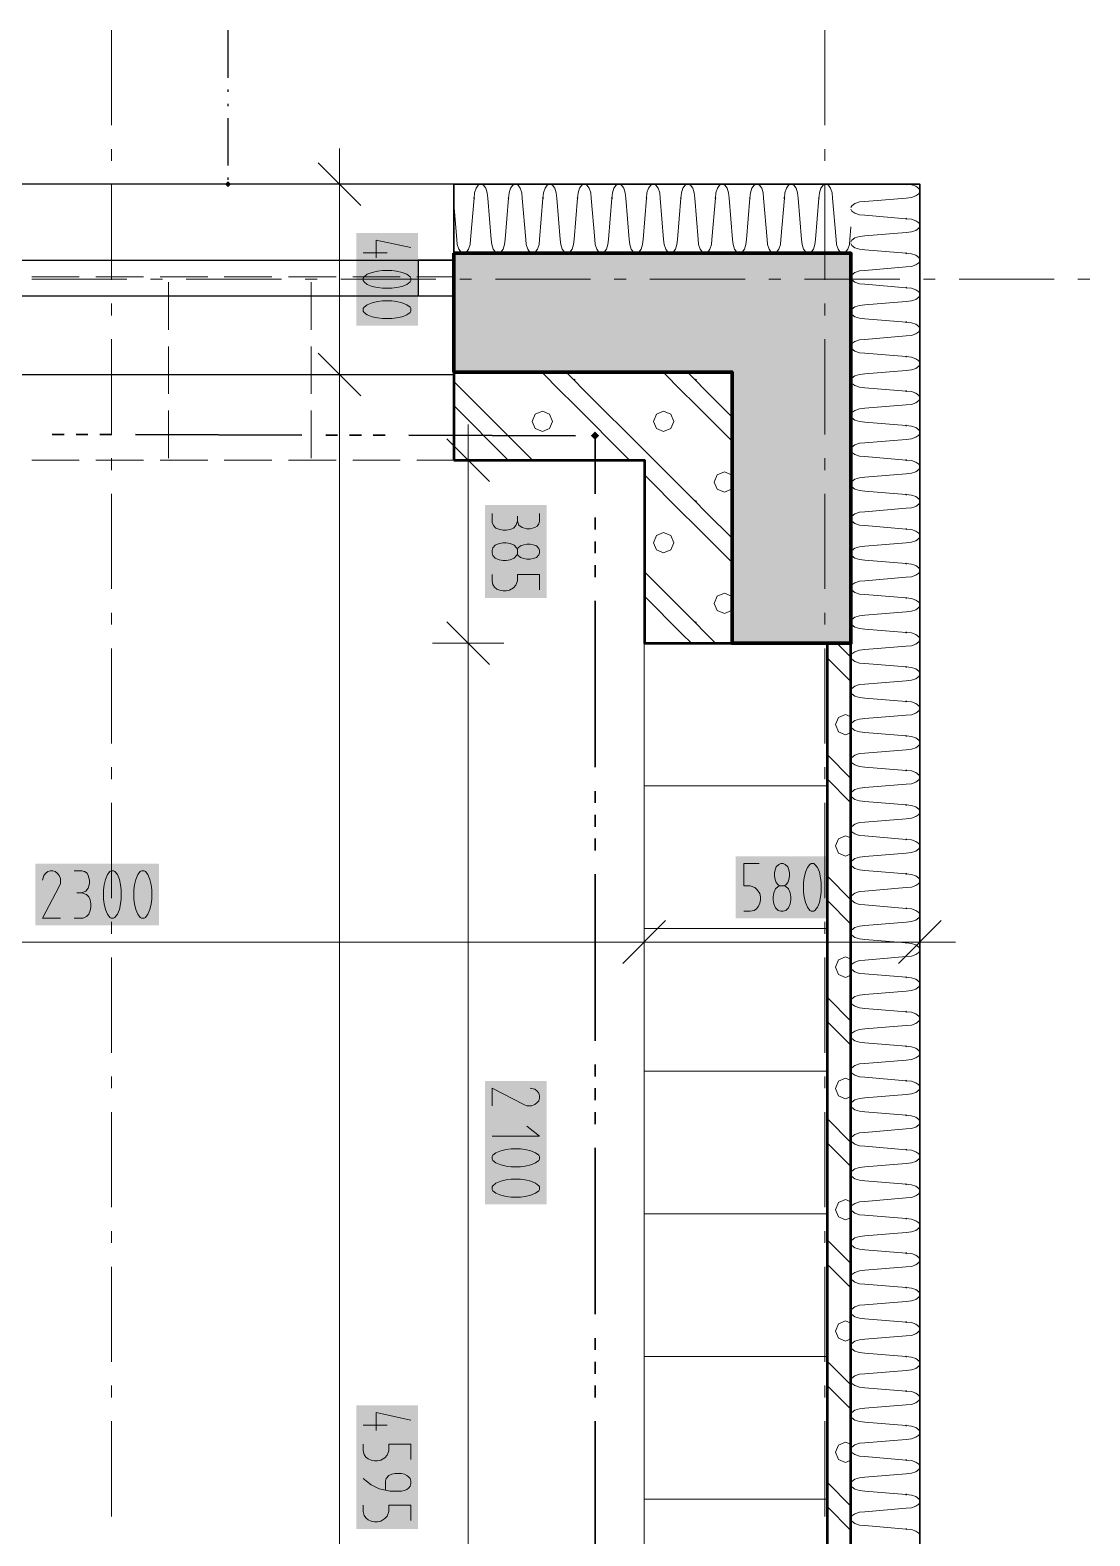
# Model space of a CAD drawing. Header units: millimetres. Extents: x 0 to 594, y 0 to 420.
# Drawn here: x 443.93 to 462.04, y 278.16 to 303.88 of the extents above; entities that cross this region are included whole.
import ezdxf

# ---------------------------------------------------------------- set-up
doc = ezdxf.new("R2010")
doc.units = ezdxf.units.MM
doc.header["$LTSCALE"] = 8
for name, color, linetype in [('PDF_Dokresleni nad rovinou rezu', 7, 'Continuous'), ('PDF_Instalacni prizdivky', 7, 'Continuous'), ('PDF_Koty delkove', 7, 'Continuous'), ('PDF_Obecne 0.25', 7, 'Continuous'), ('PDF_Okna', 7, 'Continuous'), ('PDF_Osy hlavni', 7, 'Continuous'), ('PDF_Pozarni useky', 3, 'Continuous'), ('PDF_Steny obvodove nosne', 7, 'Continuous'), ('PDF_Vestaveny nabytek', 7, 'Continuous'), ('PDF_Zatepleni', 7, 'Continuous')]:
    doc.layers.add(name, color=color, linetype=linetype)

msp = doc.modelspace()

# ---------------------------------------------------------------- linework, layer by layer
at = {"layer": 'PDF_Dokresleni nad rovinou rezu', "lineweight": 25}
for points in [[(447.313, 303.884), (447.313, 303.071)], [(447.313, 302.868), (447.313, 302.827)], [(447.313, 302.624), (447.313, 302.584)], [(447.313, 302.381), (447.313, 301.568)], [(447.313, 301.365), (447.313, 301.324)]]:
    msp.add_lwpolyline(points, dxfattribs=at)
at = {"layer": 'PDF_Dokresleni nad rovinou rezu', "lineweight": 25, "transparency": 33554559}
msp.add_solid([(447.313, 301.302), (447.363, 301.251), (447.262, 301.251), (447.313, 301.2)], dxfattribs=at)
at = {"layer": 'PDF_Instalacni prizdivky', "lineweight": 50}
for points in [[(451.173, 296.537), (454.428, 296.537), (454.428, 293.409), (455.927, 293.409), (455.927, 298.037), (455.886, 298.037), (454.428, 298.037), (451.173, 298.037), (451.173, 298)], [(457.958, 276.343), (457.958, 293.409), (457.552, 293.409), (457.552, 276.343)]]:
    msp.add_lwpolyline(points, close=True, dxfattribs=at)
at = {"layer": 'PDF_Instalacni prizdivky', "lineweight": 9}
for points in [[(452.676, 298.037), (452.997, 297.716), (453.204, 297.509), (454.175, 296.537)], [(453.09, 298.037), (453.204, 297.923)], [(454.748, 298.037), (455.069, 297.716), (455.277, 297.509), (455.927, 296.858)], [(455.163, 298.037), (455.277, 297.923)], [(451.173, 297.882), (451.339, 297.716)], [(451.339, 297.716), (452.518, 296.537)], [(453.204, 297.923), (453.412, 297.716)], [(453.412, 297.716), (454.428, 296.7)], [(455.277, 297.923), (455.484, 297.716)], [(455.484, 297.716), (455.927, 297.273)], [(451.173, 297.468), (452.103, 296.537)], [(454.428, 296.7), (455.277, 295.851)], [(454.428, 296.285), (455.069, 295.644), (455.277, 295.436), (455.927, 294.786)], [(455.927, 296.263), (455.918, 296.285), (455.795, 296.336), (455.671, 296.285), (455.621, 296.162), (455.671, 296.039), (455.795, 295.988), (455.918, 296.039), (455.927, 296.06)], [(455.277, 295.851), (455.484, 295.644)], [(455.484, 295.644), (455.927, 295.201)], [(454.428, 294.627), (455.277, 293.779)], [(454.428, 294.213), (455.069, 293.571), (455.232, 293.409)], [(455.927, 294.191), (455.918, 294.213), (455.795, 294.263), (455.671, 294.213), (455.621, 294.089), (455.671, 293.966), (455.795, 293.915), (455.918, 293.966), (455.927, 293.988)], [(455.277, 293.779), (455.484, 293.571)], [(455.484, 293.571), (455.646, 293.409)], [(457.718, 293.409), (457.958, 293.169)], [(457.552, 293.161), (457.958, 292.755)], [(457.958, 292.153), (457.867, 292.191), (457.744, 292.14), (457.693, 292.017), (457.744, 291.894), (457.867, 291.843), (457.958, 291.881)], [(457.552, 291.503), (457.556, 291.499), (457.958, 291.097)], [(457.552, 291.089), (457.958, 290.682)], [(457.958, 290.081), (457.867, 290.119), (457.744, 290.068), (457.693, 289.945), (457.744, 289.822), (457.867, 289.771), (457.958, 289.809)], [(457.552, 289.431), (457.556, 289.427), (457.958, 289.025)], [(457.552, 289.017), (457.958, 288.61)], [(457.958, 288.009), (457.867, 288.047), (457.744, 287.996), (457.693, 287.873), (457.744, 287.75), (457.867, 287.699), (457.958, 287.737)], [(457.552, 287.359), (457.556, 287.355), (457.958, 286.952)], [(457.552, 286.944), (457.958, 286.538)], [(457.958, 285.937), (457.867, 285.975), (457.744, 285.924), (457.693, 285.801), (457.744, 285.677), (457.867, 285.626), (457.958, 285.664)], [(457.552, 285.287), (457.556, 285.282), (457.958, 284.88)], [(457.552, 284.872), (457.958, 284.466)], [(457.958, 283.864), (457.867, 283.902), (457.744, 283.851), (457.693, 283.728), (457.744, 283.605), (457.867, 283.554), (457.958, 283.592)], [(457.552, 283.214), (457.556, 283.21), (457.958, 282.808)], [(457.552, 282.8), (457.958, 282.394)], [(457.958, 281.792), (457.867, 281.83), (457.744, 281.779), (457.693, 281.656), (457.744, 281.533), (457.867, 281.482), (457.958, 281.52)], [(457.552, 281.142), (457.556, 281.138), (457.958, 280.736)], [(457.552, 280.728), (457.958, 280.321)], [(457.958, 279.72), (457.867, 279.758), (457.744, 279.707), (457.693, 279.584), (457.744, 279.461), (457.867, 279.41), (457.958, 279.448)], [(457.552, 279.07), (457.556, 279.066), (457.958, 278.664)], [(457.552, 278.655), (457.958, 278.249)]]:
    msp.add_lwpolyline(points, dxfattribs=at)
for points in [[(452.686, 297.024), (452.809, 297.075), (452.86, 297.198), (452.809, 297.321), (452.686, 297.372), (452.563, 297.321), (452.512, 297.198), (452.563, 297.075)], [(454.758, 297.024), (454.882, 297.075), (454.933, 297.198), (454.882, 297.321), (454.758, 297.372), (454.635, 297.321), (454.584, 297.198), (454.635, 297.075)], [(454.758, 294.951), (454.882, 295.002), (454.933, 295.126), (454.882, 295.249), (454.758, 295.3), (454.635, 295.249), (454.584, 295.126), (454.635, 295.002)]]:
    msp.add_lwpolyline(points, close=True, dxfattribs=at)
at = {"layer": 'PDF_Instalacni prizdivky', "lineweight": 9, "transparency": 33554559}
for points in [[(451.173, 297.917), (451.181, 297.909), (451.173, 297.9)], [(453.235, 297.927), (453.254, 297.909), (453.217, 297.909), (453.235, 297.89)], [(455.308, 297.927), (455.326, 297.909), (455.289, 297.909), (455.308, 297.89)], [(455.308, 295.855), (455.326, 295.836), (455.289, 295.836), (455.308, 295.818)], [(455.308, 293.782), (455.326, 293.764), (455.289, 293.764), (455.308, 293.746)]]:
    msp.add_solid(points, dxfattribs=at)
at = {"layer": 'PDF_Koty delkove', "lineweight": 18}
for points in [[(449.22, 301.251), (449.22, 301.86)], [(448.854, 301.616), (449.585, 300.885)], [(448.61, 301.251), (449.22, 301.251), (449.829, 301.251)], [(449.22, 301.251), (449.22, 300.784), (449.22, 298), (449.22, 260.66), (449.22, 260.009), (449.22, 199.224), (449.22, 198.208), (449.22, 196.177), (449.22, 181.752), (449.22, 180.94), (449.22, 149.166), (449.22, 145.956), (449.22, 144.087)], [(449.843, 299.994), (449.843, 300.297), (450.439, 300.167)], [(449.626, 300.08), (450.032, 300.08)], [(450.29, 299.744), (450.195, 299.766), (450.114, 299.777), (449.952, 299.777), (449.871, 299.766), (449.775, 299.744), (449.694, 299.712), (449.64, 299.669), (449.626, 299.647), (449.626, 299.604), (449.64, 299.582), (449.694, 299.539), (449.775, 299.506), (449.871, 299.485), (449.952, 299.474)], [(449.952, 299.474), (450.114, 299.474), (450.195, 299.485), (450.29, 299.506), (450.371, 299.539), (450.426, 299.582), (450.439, 299.604), (450.439, 299.647), (450.426, 299.669), (450.371, 299.712), (450.29, 299.744)], [(448.854, 298.366), (449.585, 297.635)], [(448.61, 298), (449.22, 298), (449.829, 298)], [(451.418, 296.537), (451.418, 297.147)], [(451.053, 296.903), (451.784, 296.172)], [(450.809, 296.537), (451.418, 296.537), (452.028, 296.537)], [(451.418, 296.537), (451.418, 296.135), (451.418, 293.409), (451.418, 276.343), (451.418, 273.215), (451.418, 260.66)], [(451.825, 295.623), (451.825, 295.471), (451.852, 295.417), (451.893, 295.374), (451.96, 295.352), (452.015, 295.341), (452.069, 295.341), (452.137, 295.352), (452.19, 295.374), (452.231, 295.417), (452.259, 295.493)], [(452.637, 295.623), (452.637, 295.493), (452.624, 295.449), (452.597, 295.406), (452.556, 295.384), (452.476, 295.363), (452.421, 295.363), (452.34, 295.384), (452.285, 295.428), (452.259, 295.493), (452.259, 295.579)], [(452.015, 294.821), (452.069, 294.821), (452.137, 294.832), (452.204, 294.864), (452.245, 294.908), (452.259, 294.929), (452.259, 295.016), (452.245, 295.038), (452.204, 295.081), (452.137, 295.114), (452.069, 295.125), (452.015, 295.125), (451.947, 295.114), (451.879, 295.081), (451.838, 295.038)], [(451.838, 295.038), (451.825, 294.994), (451.825, 294.951), (451.838, 294.908), (451.879, 294.864), (451.947, 294.832), (452.015, 294.821)], [(452.259, 295.016), (452.272, 295.038), (452.313, 295.07), (452.367, 295.092), (452.421, 295.103), (452.476, 295.103), (452.529, 295.092), (452.584, 295.07), (452.624, 295.027), (452.637, 294.994), (452.637, 294.951), (452.624, 294.919), (452.584, 294.875), (452.529, 294.854), (452.476, 294.843), (452.421, 294.843), (452.367, 294.854), (452.313, 294.875), (452.272, 294.908), (452.259, 294.929)], [(452.637, 294.323), (452.637, 294.583), (452.259, 294.583), (452.259, 294.474), (452.231, 294.399), (452.19, 294.355), (452.123, 294.312), (452.069, 294.301), (452.015, 294.301), (451.96, 294.312), (451.907, 294.334), (451.866, 294.366), (451.838, 294.409), (451.825, 294.474), (451.825, 294.583)], [(451.053, 293.775), (451.784, 293.043)], [(450.809, 293.409), (451.418, 293.409), (452.028, 293.409)], [(444.45, 288.709), (444.146, 288.709), (444.428, 289.251), (444.45, 289.305), (444.45, 289.386), (444.428, 289.44), (444.396, 289.481), (444.363, 289.508), (444.32, 289.521), (444.277, 289.521), (444.233, 289.508), (444.201, 289.481), (444.168, 289.44), (444.146, 289.36)], [(444.688, 289.521), (444.818, 289.521), (444.862, 289.508), (444.905, 289.481), (444.927, 289.44), (444.948, 289.36), (444.948, 289.305), (444.927, 289.224), (444.883, 289.169), (444.818, 289.143), (444.732, 289.143)], [(445.49, 289.035), (445.49, 289.197), (445.479, 289.278), (445.457, 289.373), (445.425, 289.454), (445.382, 289.508), (445.36, 289.521), (445.317, 289.521), (445.295, 289.508), (445.252, 289.454), (445.219, 289.373), (445.197, 289.278), (445.186, 289.197), (445.186, 289.035), (445.197, 288.953), (445.219, 288.858), (445.252, 288.777), (445.295, 288.723)], [(456.39, 289.643), (456.13, 289.643), (456.13, 289.265), (456.239, 289.265), (456.314, 289.237), (456.358, 289.196), (456.401, 289.129), (456.412, 289.075), (456.412, 289.021), (456.401, 288.966), (456.379, 288.913), (456.347, 288.872), (456.304, 288.844), (456.239, 288.831), (456.13, 288.831)], [(456.737, 289.265), (456.715, 289.278), (456.683, 289.319), (456.661, 289.373), (456.65, 289.427), (456.65, 289.482), (456.661, 289.535), (456.683, 289.59), (456.726, 289.63), (456.759, 289.643), (456.802, 289.643), (456.834, 289.63), (456.878, 289.59), (456.899, 289.535), (456.91, 289.482), (456.91, 289.427), (456.899, 289.373), (456.878, 289.319), (456.845, 289.278), (456.824, 289.265), (456.737, 289.265), (456.715, 289.251), (456.672, 289.21), (456.639, 289.143), (456.628, 289.075), (456.628, 289.021), (456.639, 288.953), (456.672, 288.885), (456.715, 288.844), (456.759, 288.831), (456.802, 288.831), (456.845, 288.844), (456.889, 288.885), (456.921, 288.953), (456.932, 289.021)], [(457.452, 289.156), (457.452, 289.319), (457.441, 289.399), (457.419, 289.495), (457.387, 289.576), (457.344, 289.63), (457.322, 289.643), (457.279, 289.643), (457.257, 289.63), (457.214, 289.576), (457.181, 289.495), (457.159, 289.399), (457.148, 289.319), (457.148, 289.156), (457.159, 289.075), (457.181, 288.98), (457.214, 288.899)], [(456.932, 289.021), (456.932, 289.075), (456.921, 289.143), (456.889, 289.21), (456.845, 289.251), (456.824, 289.265)], [(444.688, 288.709), (444.84, 288.709), (444.894, 288.736), (444.937, 288.777), (444.959, 288.844), (444.97, 288.899), (444.97, 288.953), (444.959, 289.021), (444.937, 289.074), (444.894, 289.115), (444.818, 289.143)], [(445.295, 288.723), (445.317, 288.709), (445.36, 288.709), (445.382, 288.723), (445.425, 288.777), (445.457, 288.858), (445.479, 288.953), (445.49, 289.035)], [(457.214, 288.899), (457.257, 288.844), (457.279, 288.831), (457.322, 288.831), (457.344, 288.844), (457.387, 288.899), (457.419, 288.98), (457.441, 289.075), (457.452, 289.156)], [(454.423, 287.693), (454.423, 288.302), (454.423, 288.912)], [(459.137, 287.693), (459.137, 288.302), (459.137, 288.912)], [(454.058, 287.937), (454.789, 288.668)], [(458.771, 287.937), (459.502, 288.668)], [(387.706, 288.302), (400.952, 288.302), (419.967, 288.302), (435.082, 288.302), (435.733, 288.302), (454.423, 288.302), (459.137, 288.302)], [(459.137, 288.302), (459.746, 288.302)], [(451.825, 285.504), (451.825, 285.808), (452.367, 285.526), (452.421, 285.504), (452.502, 285.504), (452.556, 285.526), (452.597, 285.558), (452.624, 285.591), (452.637, 285.634), (452.637, 285.677), (452.624, 285.721), (452.597, 285.753), (452.556, 285.786), (452.476, 285.808)], [(451.825, 284.984), (452.637, 284.984), (452.421, 285.157)], [(452.15, 283.944), (452.313, 283.944), (452.393, 283.955), (452.489, 283.977), (452.57, 284.009), (452.624, 284.052), (452.637, 284.074), (452.637, 284.117), (452.624, 284.139), (452.57, 284.182), (452.489, 284.215), (452.393, 284.237), (452.313, 284.248), (452.15, 284.248), (452.069, 284.237), (451.974, 284.215), (451.893, 284.182), (451.838, 284.139), (451.825, 284.117), (451.825, 284.074), (451.838, 284.052), (451.893, 284.009), (451.974, 283.977)], [(451.974, 283.977), (452.069, 283.955), (452.15, 283.944)], [(449.843, 279.958), (449.843, 280.262), (450.439, 280.131)], [(449.626, 280.045), (450.032, 280.045)], [(449.762, 279.449), (449.708, 279.471), (449.667, 279.503), (449.64, 279.546), (449.626, 279.611), (449.626, 279.72)], [(450.439, 279.459), (450.439, 279.72), (450.06, 279.72), (450.06, 279.611), (450.032, 279.536), (449.992, 279.492), (449.924, 279.449), (449.871, 279.438), (449.816, 279.438), (449.762, 279.449)], [(449.626, 279.134), (449.762, 279.026), (449.897, 278.961), (450.087, 278.918), (450.277, 278.918), (450.331, 278.929), (450.371, 278.95), (450.398, 278.972), (450.426, 279.004), (450.439, 279.048), (450.439, 279.091), (450.426, 279.134), (450.398, 279.167), (450.371, 279.188), (450.331, 279.21), (450.277, 279.222), (450.168, 279.222), (450.114, 279.21), (450.06, 279.188), (450.019, 279.134), (450.005, 279.091), (450.005, 278.939)], [(450.439, 278.419), (450.439, 278.679), (450.06, 278.679), (450.06, 278.571), (450.032, 278.495), (449.992, 278.452), (449.924, 278.409), (449.871, 278.398), (449.816, 278.398), (449.762, 278.409), (449.708, 278.43), (449.667, 278.463), (449.64, 278.506), (449.626, 278.571), (449.626, 278.679)]]:
    msp.add_lwpolyline(points, dxfattribs=at)
for points in [[(449.952, 298.954), (450.114, 298.954), (450.195, 298.965), (450.29, 298.986), (450.371, 299.019), (450.426, 299.061), (450.439, 299.084), (450.439, 299.126), (450.426, 299.149), (450.371, 299.191), (450.29, 299.224), (450.195, 299.246), (450.114, 299.257), (449.952, 299.257), (449.871, 299.246), (449.775, 299.224), (449.694, 299.191), (449.64, 299.149), (449.626, 299.126), (449.626, 299.084), (449.64, 299.061), (449.694, 299.019), (449.775, 298.986), (449.871, 298.965)], [(446.01, 289.035), (446.01, 289.197), (445.999, 289.278), (445.977, 289.373), (445.945, 289.454), (445.902, 289.508), (445.88, 289.521), (445.837, 289.521), (445.815, 289.508), (445.772, 289.454), (445.739, 289.373), (445.717, 289.278), (445.706, 289.197), (445.706, 289.035), (445.717, 288.953), (445.739, 288.858), (445.772, 288.777), (445.815, 288.723), (445.837, 288.709), (445.88, 288.709), (445.902, 288.723), (445.945, 288.777), (445.977, 288.858), (445.999, 288.953)], [(452.15, 284.464), (452.313, 284.464), (452.393, 284.475), (452.489, 284.497), (452.57, 284.529), (452.624, 284.572), (452.637, 284.594), (452.637, 284.637), (452.624, 284.659), (452.57, 284.702), (452.489, 284.735), (452.393, 284.757), (452.313, 284.768), (452.15, 284.768), (452.069, 284.757), (451.974, 284.735), (451.893, 284.702), (451.838, 284.659), (451.825, 284.637), (451.825, 284.594), (451.838, 284.572), (451.893, 284.529), (451.974, 284.497), (452.069, 284.475)]]:
    msp.add_lwpolyline(points, close=True, dxfattribs=at)
at = {"layer": 'PDF_Koty delkove', "color": 7, "lineweight": 18, "true_color": 0xffffff, "transparency": 33554559}
for points in [[(449.504, 300.419), (449.504, 298.832), (450.561, 300.419), (450.561, 298.832)], [(451.703, 295.767), (451.703, 294.179), (452.759, 295.767), (452.759, 294.179)], [(455.986, 288.709), (457.574, 288.709), (455.986, 289.765), (457.574, 289.765)], [(444.024, 288.587), (446.132, 288.587), (444.024, 289.643), (446.132, 289.643)], [(451.703, 285.93), (451.703, 283.822), (452.759, 285.93), (452.759, 283.822)], [(449.504, 280.384), (449.504, 278.276), (450.561, 280.384), (450.561, 278.276)]]:
    msp.add_solid(points, dxfattribs=at)
at = {"layer": 'PDF_Obecne 0.25', "lineweight": 25}
msp.add_lwpolyline([(457.552, 293.409), (457.552, 276.343)], dxfattribs=at)
at = {"layer": 'PDF_Okna', "lineweight": 25}
for points in [[(451.173, 301.251), (438.983, 301.251)], [(438.983, 299.951), (451.173, 299.951)], [(438.983, 299.341), (451.173, 299.341)], [(438.983, 298), (451.173, 298)]]:
    msp.add_lwpolyline(points, dxfattribs=at)
msp.add_lwpolyline([(451.173, 299.951), (450.563, 299.951), (450.563, 299.341), (451.173, 299.341)], close=True, dxfattribs=at)
at = {"layer": 'PDF_Osy hlavni', "lineweight": 18}
for points in [[(445.322, 302.259), (445.322, 303.884), (445.322, 302.259)], [(457.511, 303.884), (457.511, 302.259)], [(445.322, 301.649), (445.322, 301.852), (445.322, 301.649)], [(457.511, 301.852), (457.511, 301.649)], [(445.322, 299.618), (445.322, 301.243), (445.322, 299.618)], [(457.511, 301.243), (457.511, 299.618)], [(443.96, 299.626), (445.585, 299.626)], [(445.992, 299.626), (446.195, 299.626)], [(446.601, 299.626), (448.227, 299.626)], [(448.633, 299.626), (448.836, 299.626)], [(449.242, 299.626), (450.868, 299.626)], [(451.274, 299.626), (451.477, 299.626)], [(451.883, 299.626), (453.509, 299.626)], [(453.915, 299.626), (454.118, 299.626)], [(454.524, 299.626), (456.15, 299.626)], [(456.556, 299.626), (456.759, 299.626)], [(457.166, 299.626), (458.791, 299.626)], [(459.197, 299.626), (459.4, 299.626)], [(459.807, 299.626), (461.432, 299.626)], [(461.838, 299.626), (462.041, 299.626)], [(445.322, 299.008), (445.322, 299.211), (445.322, 299.008)], [(457.511, 299.211), (457.511, 299.008)], [(445.322, 296.976), (445.322, 298.602), (445.322, 296.976)], [(457.511, 298.602), (457.511, 296.976)], [(445.322, 296.367), (445.322, 296.57), (445.322, 296.367)], [(457.511, 296.57), (457.511, 296.367)], [(445.322, 294.335), (445.322, 295.961), (445.322, 294.335)], [(457.511, 295.961), (457.511, 294.335)], [(445.322, 293.726), (445.322, 293.929), (445.322, 293.726)], [(457.511, 293.929), (457.511, 293.726)], [(445.322, 291.694), (445.322, 293.32), (445.322, 291.694)], [(457.511, 293.32), (457.511, 291.694)], [(445.322, 291.085), (445.322, 291.288), (445.322, 291.085)], [(457.511, 291.288), (457.511, 291.085)], [(445.322, 289.053), (445.322, 290.679), (445.322, 289.053)], [(457.511, 290.679), (457.511, 289.053)], [(445.322, 288.444), (445.322, 288.647), (445.322, 288.444)], [(457.511, 288.647), (457.511, 288.444)], [(445.322, 286.412), (445.322, 288.037), (445.322, 286.412)], [(457.511, 288.037), (457.511, 286.412)], [(445.322, 285.803), (445.322, 286.006), (445.322, 285.803)], [(457.511, 286.006), (457.511, 285.803)], [(445.322, 283.771), (445.322, 285.396), (445.322, 283.771)], [(457.511, 285.396), (457.511, 283.771)], [(445.322, 283.162), (445.322, 283.365), (445.322, 283.162)], [(457.511, 283.365), (457.511, 283.162)], [(445.322, 281.13), (445.322, 282.755), (445.322, 281.13)], [(457.511, 282.755), (457.511, 281.13)], [(445.322, 280.521), (445.322, 280.724), (445.322, 280.521)], [(457.511, 280.724), (457.511, 280.521)], [(445.322, 278.489), (445.322, 280.114), (445.322, 278.489)], [(457.511, 280.114), (457.511, 278.489)]]:
    msp.add_lwpolyline(points, dxfattribs=at)
at = {"layer": 'PDF_Pozarni useky', "lineweight": 35}
for points in [[(444.311, 296.976), (444.514, 296.975)], [(444.717, 296.975), (444.92, 296.974)], [(445.124, 296.974), (445.327, 296.973)], [(445.733, 296.972), (448.577, 296.965)], [(448.984, 296.964), (449.187, 296.964)], [(449.39, 296.963), (449.593, 296.963)], [(449.796, 296.962), (449.999, 296.962)], [(450.406, 296.961), (453.25, 296.954)], [(453.585, 296.953), (453.585, 295.961)], [(453.585, 295.554), (453.585, 295.351)], [(453.585, 295.148), (453.585, 294.945)], [(453.585, 294.742), (453.585, 294.539)], [(453.585, 294.132), (453.585, 291.288)], [(453.585, 290.882), (453.585, 290.679)], [(453.585, 290.475), (453.585, 290.272)], [(453.585, 290.069), (453.585, 289.866)], [(453.585, 289.46), (453.585, 286.615)], [(453.585, 286.209), (453.585, 286.006)], [(453.585, 285.803), (453.585, 285.6)], [(453.585, 285.396), (453.585, 285.193)], [(453.585, 284.787), (453.585, 281.943)], [(453.585, 281.536), (453.585, 281.333)], [(453.585, 281.13), (453.585, 280.927)], [(453.585, 280.724), (453.585, 280.521)], [(453.585, 280.114), (453.585, 277.27)]]:
    msp.add_lwpolyline(points, dxfattribs=at)
at = {"layer": 'PDF_Pozarni useky', "lineweight": 35, "transparency": 33554559}
for points in [[(453.514, 296.953), (453.586, 297.024), (453.585, 296.882), (453.656, 296.953)], [(453.585, 297.024), (453.656, 296.953), (453.514, 296.953), (453.585, 296.882)]]:
    msp.add_solid(points, dxfattribs=at)
at = {"layer": 'PDF_Steny obvodove nosne', "lineweight": 70}
for points in [[(451.173, 298.041), (455.886, 298.041), (455.927, 298.041), (455.927, 298.037), (455.927, 293.409), (457.552, 293.409), (457.958, 293.409), (457.958, 300.072), (455.927, 300.072), (451.173, 300.072)], [(451.173, 298.041), (451.173, 299.341), (451.173, 299.951), (451.173, 300.072)]]:
    msp.add_lwpolyline(points, dxfattribs=at)
at = {"layer": 'PDF_Steny obvodove nosne', "color": 9, "lineweight": 9, "true_color": 0xc0c0c0, "transparency": 33554559}
for points in [[(455.927, 298.041), (455.927, 300.072), (451.173, 298.041), (451.173, 300.072)], [(455.927, 300.072), (455.927, 293.409), (457.958, 300.072), (457.958, 293.409)]]:
    msp.add_solid(points, dxfattribs=at)
at = {"layer": 'PDF_Vestaveny nabytek', "lineweight": 13}
for points in [[(443.96, 299.666), (444.773, 299.666)], [(445.057, 299.666), (445.87, 299.666)], [(446.154, 299.666), (446.967, 299.666)], [(446.297, 299.666), (446.297, 299.666)], [(446.297, 299.577), (446.297, 298.764)], [(447.251, 299.666), (448.064, 299.666)], [(448.348, 299.666), (449.161, 299.666)], [(448.735, 299.666), (448.735, 299.666)], [(448.735, 299.577), (448.735, 298.764)], [(449.445, 299.666), (450.258, 299.666)], [(450.543, 299.666), (451.173, 299.666)], [(451.173, 299.666), (451.173, 299.666)], [(446.297, 298.48), (446.297, 297.667)], [(448.735, 298.48), (448.735, 297.667)], [(446.297, 297.383), (446.297, 296.57)], [(448.735, 297.383), (448.735, 296.57)], [(443.96, 296.537), (444.773, 296.537)], [(445.057, 296.537), (445.87, 296.537)], [(446.154, 296.537), (446.967, 296.537)], [(446.297, 296.537), (446.297, 296.537)], [(447.251, 296.537), (448.064, 296.537)], [(448.348, 296.537), (449.161, 296.537)], [(448.735, 296.537), (448.735, 296.537)], [(449.445, 296.537), (450.258, 296.537)], [(450.543, 296.537), (451.173, 296.537)], [(451.173, 296.537), (451.173, 296.537)], [(454.423, 293.409), (454.423, 276.343), (457.552, 276.343)], [(454.423, 290.971), (457.552, 290.971)], [(454.423, 288.533), (457.552, 288.533)], [(454.423, 286.095), (457.552, 286.095)], [(454.423, 283.657), (457.552, 283.657)], [(454.423, 281.219), (457.552, 281.219)], [(454.423, 278.781), (457.552, 278.781)]]:
    msp.add_lwpolyline(points, dxfattribs=at)
msp.add_lwpolyline([(457.552, 293.409), (454.423, 293.409)], close=True, dxfattribs=at)
at = {"layer": 'PDF_Zatepleni', "lineweight": 35}
for points in [[(451.173, 300.072), (451.173, 301.251)], [(459.137, 260.009), (459.137, 276.343), (459.137, 301.251), (457.958, 301.251), (451.173, 301.251)], [(451.173, 300.072), (455.927, 300.072), (457.958, 300.072), (457.958, 293.409), (457.958, 276.343), (457.958, 260.009)]]:
    msp.add_lwpolyline(points, dxfattribs=at)
at = {"layer": 'PDF_Zatepleni', "lineweight": 9}
for points in [[(451.636, 301.251), (451.591, 301.233), (451.553, 301.182), (451.527, 301.105), (451.518, 301.015)], [(451.812, 300.308), (451.754, 301.015), (451.745, 301.105), (451.719, 301.182), (451.681, 301.233), (451.636, 301.251)], [(452.225, 301.251), (452.18, 301.233), (452.142, 301.182), (452.116, 301.105), (452.107, 301.015)], [(452.401, 300.308), (452.343, 301.015), (452.334, 301.105), (452.308, 301.182), (452.27, 301.233), (452.225, 301.251)], [(452.814, 301.251), (452.769, 301.233), (452.731, 301.182), (452.705, 301.105), (452.696, 301.015)], [(452.99, 300.308), (452.932, 301.015), (452.923, 301.105), (452.898, 301.182), (452.859, 301.233), (452.814, 301.251)], [(453.403, 301.251), (453.358, 301.233), (453.32, 301.182), (453.295, 301.105), (453.286, 301.015)], [(453.58, 300.308), (453.521, 301.015), (453.512, 301.105), (453.487, 301.182), (453.448, 301.233), (453.403, 301.251)], [(453.993, 301.251), (453.947, 301.233), (453.909, 301.182), (453.884, 301.105), (453.875, 301.015)], [(454.169, 300.308), (454.11, 301.015), (454.101, 301.105), (454.076, 301.182), (454.038, 301.233), (453.993, 301.251)], [(454.582, 301.251), (454.537, 301.233), (454.498, 301.182), (454.473, 301.105), (454.464, 301.015)], [(454.7, 301.015), (454.691, 301.105), (454.665, 301.182), (454.627, 301.233), (454.582, 301.251)], [(455.171, 301.251), (455.126, 301.233), (455.088, 301.182), (455.062, 301.105), (455.053, 301.015)], [(455.289, 301.015), (455.28, 301.105), (455.254, 301.182), (455.216, 301.233), (455.171, 301.251)], [(455.76, 301.251), (455.715, 301.233), (455.677, 301.182), (455.651, 301.105), (455.642, 301.015)], [(455.878, 301.015), (455.869, 301.105), (455.843, 301.182), (455.805, 301.233), (455.76, 301.251)], [(456.24, 301.105), (456.231, 301.015)], [(456.349, 301.251), (456.304, 301.233), (456.266, 301.182), (456.24, 301.105)], [(456.467, 301.015), (456.458, 301.105), (456.433, 301.182), (456.394, 301.233), (456.349, 301.251)], [(457.056, 301.015), (457.047, 301.105), (457.022, 301.182), (456.983, 301.233), (456.938, 301.251), (456.893, 301.233), (456.855, 301.182), (456.829, 301.105), (456.821, 301.015)], [(457.645, 301.015), (457.636, 301.105), (457.611, 301.182), (457.573, 301.233), (457.528, 301.251), (457.482, 301.233), (457.444, 301.182), (457.419, 301.105), (457.41, 301.015)], [(459.137, 301.133), (459.119, 301.178), (459.068, 301.216), (458.991, 301.242), (458.901, 301.251)], [(458.901, 301.015), (458.991, 301.024), (459.068, 301.05), (459.119, 301.088), (459.137, 301.133)], [(451.173, 300.917), (451.223, 300.308)], [(451.46, 300.308), (451.518, 301.015)], [(451.943, 300.073), (451.976, 300.089), (452.014, 300.141), (452.04, 300.218), (452.049, 300.308), (452.107, 301.015)], [(452.638, 300.308), (452.696, 301.015)], [(453.121, 300.073), (453.154, 300.089), (453.193, 300.141), (453.218, 300.218), (453.227, 300.308), (453.286, 301.015)], [(453.816, 300.308), (453.875, 301.015)], [(454.406, 300.308), (454.464, 301.015)], [(454.7, 301.015), (454.758, 300.308)], [(454.995, 300.308), (455.053, 301.015)], [(455.289, 301.015), (455.347, 300.308)], [(455.584, 300.308), (455.642, 301.015)], [(455.878, 301.015), (455.936, 300.308)], [(456.173, 300.308), (456.231, 301.015)], [(456.467, 301.015), (456.525, 300.308)], [(456.762, 300.308), (456.821, 301.015)], [(457.056, 301.015), (457.115, 300.308)], [(457.351, 300.308), (457.41, 301.015)], [(457.645, 301.015), (457.704, 300.308)], [(458.194, 300.957), (458.103, 300.948), (458.026, 300.922), (457.975, 300.884), (457.958, 300.851)], [(457.958, 300.826), (457.975, 300.793), (458.026, 300.755), (458.103, 300.729), (458.194, 300.72)], [(458.901, 301.015), (458.194, 300.957)], [(457.941, 300.308), (457.958, 300.523)], [(458.194, 300.72), (458.901, 300.662)], [(458.194, 300.72), (458.194, 300.72)], [(459.137, 300.544), (459.119, 300.589), (459.068, 300.627), (458.991, 300.653), (458.901, 300.662)], [(458.901, 300.426), (458.991, 300.435), (459.068, 300.46), (459.119, 300.499), (459.137, 300.544)], [(451.223, 300.308), (451.232, 300.218), (451.258, 300.141), (451.296, 300.089), (451.329, 300.073)], [(451.354, 300.073), (451.387, 300.089), (451.425, 300.141), (451.451, 300.218), (451.46, 300.308)], [(451.46, 300.308), (451.46, 300.308)], [(451.812, 300.308), (451.821, 300.218)], [(452.049, 300.308), (452.049, 300.308)], [(452.401, 300.308), (452.41, 300.218), (452.436, 300.141), (452.474, 300.089), (452.507, 300.073)], [(452.532, 300.073), (452.565, 300.089), (452.603, 300.141), (452.629, 300.218), (452.638, 300.308)], [(452.638, 300.308), (452.638, 300.308)], [(452.99, 300.308), (452.999, 300.218), (453.025, 300.141), (453.063, 300.089), (453.096, 300.073)], [(453.227, 300.308), (453.227, 300.308)], [(453.58, 300.308), (453.589, 300.218), (453.614, 300.141), (453.653, 300.089), (453.686, 300.073)], [(453.71, 300.073), (453.743, 300.089), (453.782, 300.141), (453.807, 300.218), (453.816, 300.308)], [(453.816, 300.308), (453.816, 300.308)], [(454.169, 300.308), (454.178, 300.218), (454.203, 300.141), (454.242, 300.089), (454.275, 300.073)], [(454.3, 300.073), (454.332, 300.089), (454.371, 300.141), (454.397, 300.218), (454.406, 300.308)], [(454.406, 300.308), (454.406, 300.308)], [(454.758, 300.308), (454.767, 300.218), (454.793, 300.141), (454.831, 300.089), (454.864, 300.073)], [(454.889, 300.073), (454.922, 300.089), (454.96, 300.141), (454.986, 300.218), (454.995, 300.308)], [(454.995, 300.308), (454.995, 300.308)], [(455.347, 300.308), (455.356, 300.218), (455.382, 300.141), (455.42, 300.089), (455.453, 300.073)], [(455.549, 300.141), (455.575, 300.218), (455.584, 300.308)], [(455.584, 300.308), (455.584, 300.308)], [(455.936, 300.308), (455.945, 300.218), (455.971, 300.141), (456.009, 300.089), (456.042, 300.073)], [(456.067, 300.073), (456.1, 300.089), (456.138, 300.141), (456.164, 300.218), (456.173, 300.308)], [(456.173, 300.308), (456.173, 300.308)], [(456.525, 300.308), (456.534, 300.218), (456.56, 300.141), (456.598, 300.089), (456.631, 300.073)], [(456.656, 300.073), (456.689, 300.089), (456.728, 300.141), (456.753, 300.218), (456.762, 300.308)], [(456.762, 300.308), (456.762, 300.308)], [(457.115, 300.308), (457.124, 300.218), (457.149, 300.141), (457.188, 300.089), (457.221, 300.073)], [(457.245, 300.073), (457.278, 300.089), (457.317, 300.141), (457.342, 300.218), (457.351, 300.308)], [(457.351, 300.308), (457.351, 300.308)], [(457.704, 300.308), (457.713, 300.218), (457.738, 300.141), (457.777, 300.089), (457.81, 300.073)], [(457.834, 300.073), (457.867, 300.089), (457.906, 300.141), (457.931, 300.218), (457.941, 300.308)], [(457.941, 300.308), (457.941, 300.308)], [(458.194, 300.368), (458.103, 300.359), (458.026, 300.333), (457.975, 300.295), (457.958, 300.262)], [(458.901, 300.426), (458.194, 300.368)], [(451.821, 300.218), (451.847, 300.141), (451.885, 300.089), (451.918, 300.073)], [(455.478, 300.073), (455.511, 300.089), (455.549, 300.141)], [(457.958, 300.237), (457.975, 300.204), (458.026, 300.165), (458.103, 300.14), (458.194, 300.131)], [(458.194, 300.131), (458.901, 300.072)], [(458.194, 300.131), (458.194, 300.131)], [(459.137, 299.955), (459.119, 300), (459.068, 300.038), (458.991, 300.064), (458.901, 300.072)], [(458.194, 299.778), (458.103, 299.769), (458.026, 299.744), (457.975, 299.705), (457.958, 299.672)], [(458.901, 299.837), (458.194, 299.778)], [(458.901, 299.837), (458.991, 299.846), (459.068, 299.871), (459.119, 299.91), (459.137, 299.955)], [(457.958, 299.648), (457.975, 299.615), (458.026, 299.576), (458.103, 299.551), (458.194, 299.542)], [(458.194, 299.542), (458.901, 299.483)], [(458.194, 299.542), (458.194, 299.542)], [(459.137, 299.365), (459.119, 299.411), (459.068, 299.449), (458.991, 299.474), (458.901, 299.483)], [(458.901, 299.248), (458.194, 299.189)], [(458.901, 299.248), (458.991, 299.257), (459.068, 299.282), (459.119, 299.32), (459.137, 299.365)], [(458.194, 299.189), (458.103, 299.18), (458.026, 299.155), (457.975, 299.116), (457.958, 299.083)], [(457.958, 299.059), (457.975, 299.026), (458.026, 298.987), (458.103, 298.961), (458.194, 298.952)], [(458.194, 298.952), (458.901, 298.894)], [(458.194, 298.952), (458.194, 298.952)], [(459.137, 298.776), (459.119, 298.821), (459.068, 298.86), (458.991, 298.885), (458.901, 298.894)], [(458.901, 298.658), (458.991, 298.667), (459.068, 298.693), (459.119, 298.731), (459.137, 298.776)], [(458.194, 298.6), (458.103, 298.591), (458.026, 298.565), (457.975, 298.527), (457.958, 298.494)], [(457.958, 298.469), (457.975, 298.436), (458.026, 298.398), (458.103, 298.372), (458.194, 298.363)], [(458.901, 298.658), (458.194, 298.6)], [(458.194, 298.363), (458.901, 298.305)], [(458.194, 298.363), (458.194, 298.363)], [(459.137, 298.187), (459.119, 298.232), (459.068, 298.27), (458.991, 298.296), (458.901, 298.305)], [(458.194, 298.011), (458.103, 298.002), (458.026, 297.976), (457.975, 297.938), (457.958, 297.905)], [(458.901, 298.069), (458.194, 298.011)], [(458.901, 298.069), (458.991, 298.078), (459.068, 298.104), (459.119, 298.142), (459.137, 298.187)], [(457.958, 297.88), (457.975, 297.847), (458.026, 297.809), (458.103, 297.783), (458.194, 297.774)], [(458.194, 297.774), (458.901, 297.716)], [(458.194, 297.774), (458.194, 297.774)], [(459.137, 297.598), (459.119, 297.643), (459.068, 297.681), (458.991, 297.707), (458.901, 297.716)], [(458.194, 297.422), (458.103, 297.413), (458.026, 297.387), (457.975, 297.349), (457.958, 297.316)], [(458.901, 297.48), (458.194, 297.422)], [(458.901, 297.48), (458.991, 297.489), (459.068, 297.515), (459.119, 297.553), (459.137, 297.598)], [(457.958, 297.291), (457.975, 297.258), (458.026, 297.22), (458.103, 297.194)], [(458.103, 297.194), (458.194, 297.185)], [(458.194, 297.185), (458.901, 297.127)], [(458.194, 297.185), (458.194, 297.185)], [(459.137, 297.009), (459.119, 297.054), (459.068, 297.092), (458.991, 297.118), (458.901, 297.127)], [(458.901, 296.891), (458.991, 296.9), (459.068, 296.926), (459.119, 296.964), (459.137, 297.009)], [(458.194, 296.833), (458.103, 296.824), (458.026, 296.798), (457.975, 296.76), (457.958, 296.727)], [(457.958, 296.702), (457.975, 296.669), (458.026, 296.631), (458.103, 296.605), (458.194, 296.596)], [(458.901, 296.891), (458.194, 296.833)], [(458.194, 296.596), (458.901, 296.537)], [(458.194, 296.596), (458.194, 296.596)], [(459.119, 296.465), (459.068, 296.503), (458.991, 296.529), (458.901, 296.537)], [(458.901, 296.302), (458.991, 296.311), (459.068, 296.336), (459.119, 296.375), (459.137, 296.42)], [(459.137, 296.42), (459.119, 296.465)], [(458.194, 296.244), (458.103, 296.234), (458.026, 296.209), (457.975, 296.17), (457.958, 296.137)], [(458.901, 296.302), (458.194, 296.244)], [(457.958, 296.113), (457.975, 296.08), (458.026, 296.041), (458.103, 296.016), (458.194, 296.007)], [(458.194, 296.007), (458.901, 295.948)], [(458.194, 296.007), (458.194, 296.007)], [(459.137, 295.831), (459.119, 295.876), (459.068, 295.914), (458.991, 295.939), (458.901, 295.948)], [(458.026, 295.62), (457.975, 295.581), (457.958, 295.548)], [(458.194, 295.654), (458.103, 295.645), (458.026, 295.62)], [(458.901, 295.713), (458.194, 295.654)], [(458.901, 295.713), (458.991, 295.722), (459.068, 295.747), (459.119, 295.785), (459.137, 295.831)], [(457.958, 295.524), (457.975, 295.491), (458.026, 295.452), (458.103, 295.427), (458.194, 295.418)], [(458.194, 295.418), (458.901, 295.359)], [(458.194, 295.418), (458.194, 295.418)], [(458.901, 295.124), (458.194, 295.065)], [(459.137, 295.241), (459.119, 295.286), (459.068, 295.325), (458.991, 295.35), (458.901, 295.359)], [(458.901, 295.124), (458.991, 295.132), (459.068, 295.158), (459.119, 295.196), (459.137, 295.241)], [(458.194, 295.065), (458.103, 295.056), (458.026, 295.03), (457.975, 294.992), (457.958, 294.959)], [(457.958, 294.934), (457.975, 294.901), (458.026, 294.863), (458.103, 294.837), (458.194, 294.828)], [(458.194, 294.828), (458.901, 294.77)], [(458.194, 294.828), (458.194, 294.828)], [(459.137, 294.652), (459.119, 294.697), (459.068, 294.735), (458.991, 294.761), (458.901, 294.77)], [(458.901, 294.534), (458.991, 294.543), (459.068, 294.569), (459.119, 294.607), (459.137, 294.652)], [(458.194, 294.476), (458.103, 294.467), (458.026, 294.441), (457.975, 294.403), (457.958, 294.37)], [(457.958, 294.345), (457.975, 294.312), (458.026, 294.274), (458.103, 294.248), (458.194, 294.239)], [(458.901, 294.534), (458.194, 294.476)], [(458.194, 294.239), (458.901, 294.181)], [(458.194, 294.239), (458.194, 294.239)], [(459.137, 294.063), (459.137, 294.063), (459.119, 294.108), (459.068, 294.146), (458.991, 294.172), (458.901, 294.181)], [(458.194, 293.887), (458.103, 293.878), (458.026, 293.852), (457.975, 293.814), (457.958, 293.781)], [(458.901, 293.945), (458.194, 293.887)], [(458.901, 293.945), (458.991, 293.954), (459.068, 293.98), (459.119, 294.018), (459.137, 294.063)], [(457.958, 293.756), (457.975, 293.723), (458.026, 293.685), (458.103, 293.659), (458.194, 293.65)], [(458.194, 293.65), (458.901, 293.592)], [(458.194, 293.65), (458.194, 293.65)], [(459.137, 293.474), (459.119, 293.519), (459.068, 293.557), (458.991, 293.583), (458.901, 293.592)], [(458.901, 293.356), (458.194, 293.298)], [(458.901, 293.356), (458.991, 293.365), (459.068, 293.391), (459.119, 293.429), (459.137, 293.474)], [(458.194, 293.298), (458.103, 293.289), (458.026, 293.263), (457.975, 293.225), (457.958, 293.192)], [(457.958, 293.167), (457.975, 293.134), (458.026, 293.096), (458.103, 293.07), (458.194, 293.061)], [(458.194, 293.061), (458.901, 293.003)], [(458.194, 293.061), (458.194, 293.061)], [(459.137, 292.885), (459.119, 292.93), (459.068, 292.968), (458.991, 292.994), (458.901, 293.003)], [(458.901, 292.767), (458.991, 292.776), (459.068, 292.801), (459.119, 292.84), (459.137, 292.885)], [(458.194, 292.709), (458.103, 292.7), (458.026, 292.674), (457.975, 292.635), (457.958, 292.602)], [(457.958, 292.578), (457.975, 292.545), (458.026, 292.506), (458.103, 292.481), (458.194, 292.472)], [(458.901, 292.767), (458.194, 292.709)], [(458.194, 292.472), (458.901, 292.413)], [(458.194, 292.472), (458.194, 292.472)], [(459.137, 292.296), (459.119, 292.341), (459.068, 292.379), (458.991, 292.404), (458.901, 292.413)], [(458.901, 292.178), (458.991, 292.187), (459.068, 292.212), (459.119, 292.25), (459.137, 292.296)], [(458.194, 292.119), (458.103, 292.11), (458.026, 292.085), (457.975, 292.046), (457.958, 292.013)], [(458.901, 292.178), (458.194, 292.119)], [(457.958, 291.989), (457.975, 291.956), (458.026, 291.917), (458.103, 291.892), (458.194, 291.883)], [(458.194, 291.883), (458.901, 291.824)], [(458.194, 291.883), (458.194, 291.883)], [(459.137, 291.706), (459.119, 291.751), (459.068, 291.79), (458.991, 291.815), (458.901, 291.824)], [(458.194, 291.53), (458.103, 291.521), (458.026, 291.496), (457.975, 291.457), (457.958, 291.424)], [(458.901, 291.589), (458.194, 291.53)], [(458.901, 291.589), (458.991, 291.598), (459.068, 291.623), (459.119, 291.661), (459.137, 291.706)], [(457.958, 291.399), (457.975, 291.366), (458.026, 291.328), (458.103, 291.302), (458.194, 291.293)], [(458.194, 291.293), (458.901, 291.235)], [(458.194, 291.293), (458.194, 291.293)], [(458.901, 290.999), (458.194, 290.941)], [(459.137, 291.117), (459.119, 291.162), (459.068, 291.201), (458.991, 291.226), (458.901, 291.235)], [(458.901, 290.999), (458.991, 291.008), (459.068, 291.034), (459.119, 291.072), (459.137, 291.117)], [(458.194, 290.941), (458.103, 290.932), (458.026, 290.906), (457.975, 290.868), (457.958, 290.835)], [(457.958, 290.81), (457.975, 290.777), (458.026, 290.739), (458.103, 290.713), (458.194, 290.704)], [(458.194, 290.704), (458.901, 290.646)], [(458.194, 290.704), (458.194, 290.704)], [(459.119, 290.573), (459.068, 290.611), (458.991, 290.637), (458.901, 290.646)], [(458.901, 290.41), (458.991, 290.419), (459.068, 290.445), (459.119, 290.483), (459.137, 290.528)], [(459.137, 290.528), (459.119, 290.573)], [(458.194, 290.352), (458.103, 290.343), (458.026, 290.317), (457.975, 290.279), (457.958, 290.246)], [(457.958, 290.221), (457.975, 290.188), (458.026, 290.15), (458.103, 290.124), (458.194, 290.115)], [(458.901, 290.41), (458.194, 290.352)], [(458.194, 290.115), (458.901, 290.057)], [(458.194, 290.115), (458.194, 290.115)], [(459.137, 289.939), (459.119, 289.984), (459.068, 290.022), (458.991, 290.048), (458.901, 290.057)], [(458.194, 289.763), (458.103, 289.754), (458.026, 289.728), (457.975, 289.69), (457.958, 289.657)], [(458.901, 289.821), (458.194, 289.763)], [(458.901, 289.821), (458.991, 289.83), (459.068, 289.856), (459.119, 289.894), (459.137, 289.939)], [(457.958, 289.632), (457.975, 289.599)], [(457.975, 289.599), (458.026, 289.561), (458.103, 289.535), (458.194, 289.526)], [(458.194, 289.526), (458.901, 289.468)], [(458.194, 289.526), (458.194, 289.526)], [(459.137, 289.35), (459.119, 289.395), (459.068, 289.433), (458.991, 289.459), (458.901, 289.468)], [(458.194, 289.174), (458.901, 289.232), (458.991, 289.241), (459.068, 289.266), (459.119, 289.305), (459.137, 289.35)], [(458.194, 289.174), (458.103, 289.165), (458.026, 289.139), (457.975, 289.1), (457.958, 289.068)], [(457.958, 289.043), (457.975, 289.01), (458.026, 288.971), (458.103, 288.946), (458.194, 288.937)], [(458.194, 288.937), (458.901, 288.878)], [(458.194, 288.937), (458.194, 288.937)], [(458.194, 288.584), (458.901, 288.643), (458.991, 288.652), (459.068, 288.677), (459.119, 288.715), (459.137, 288.761)], [(459.137, 288.761), (459.119, 288.806), (459.068, 288.844), (458.991, 288.869), (458.901, 288.878)], [(458.194, 288.584), (458.103, 288.575), (458.026, 288.55), (457.975, 288.511), (457.958, 288.478)], [(457.958, 288.454), (457.975, 288.421), (458.026, 288.382), (458.103, 288.357), (458.194, 288.348)], [(458.194, 288.348), (458.901, 288.289)], [(458.194, 288.348), (458.194, 288.348)], [(458.194, 287.995), (458.901, 288.054), (458.991, 288.063), (459.068, 288.088), (459.119, 288.126), (459.137, 288.171)], [(459.137, 288.171), (459.119, 288.216), (459.068, 288.255), (458.991, 288.28), (458.901, 288.289)], [(458.194, 287.995), (458.103, 287.986), (458.026, 287.961), (457.975, 287.922), (457.958, 287.889)], [(457.958, 287.864), (457.975, 287.831), (458.026, 287.793), (458.103, 287.767), (458.194, 287.758)], [(458.194, 287.758), (458.901, 287.7)], [(458.194, 287.758), (458.194, 287.758)], [(459.137, 287.582), (459.119, 287.627), (459.068, 287.666), (458.991, 287.691), (458.901, 287.7)], [(458.194, 287.406), (458.103, 287.397), (458.026, 287.371), (457.975, 287.333), (457.958, 287.3)], [(458.194, 287.406), (458.901, 287.464), (458.991, 287.473), (459.068, 287.499), (459.119, 287.537), (459.137, 287.582)], [(457.958, 287.275), (457.975, 287.242), (458.026, 287.204), (458.103, 287.178), (458.194, 287.169)], [(458.194, 287.169), (458.901, 287.111)], [(458.194, 287.169), (458.194, 287.169)], [(458.194, 286.817), (458.901, 286.875), (458.991, 286.884), (459.068, 286.91), (459.119, 286.948), (459.137, 286.993)], [(459.137, 286.993), (459.119, 287.038), (459.068, 287.076), (458.991, 287.102), (458.901, 287.111)], [(458.194, 286.817), (458.103, 286.808), (458.026, 286.782), (457.975, 286.744), (457.958, 286.711)], [(457.958, 286.686), (457.975, 286.653), (458.026, 286.615), (458.103, 286.589), (458.194, 286.58)], [(458.194, 286.58), (458.901, 286.522)], [(458.194, 286.58), (458.194, 286.58)], [(458.194, 286.228), (458.901, 286.286), (458.991, 286.295), (459.068, 286.321), (459.119, 286.359), (459.137, 286.404)], [(459.137, 286.404), (459.119, 286.449), (459.068, 286.487), (458.991, 286.513), (458.901, 286.522)], [(458.194, 286.228), (458.103, 286.219), (458.026, 286.193), (457.975, 286.155), (457.958, 286.122)], [(457.958, 286.097), (457.975, 286.064), (458.026, 286.026), (458.103, 286), (458.194, 285.991)], [(458.194, 285.991), (458.901, 285.933)], [(458.194, 285.991), (458.194, 285.991)], [(459.137, 285.815), (459.119, 285.86), (459.068, 285.898), (458.991, 285.924), (458.901, 285.933)], [(458.194, 285.639), (458.103, 285.63), (458.026, 285.604), (457.975, 285.565), (457.958, 285.533)], [(458.194, 285.639), (458.901, 285.697), (458.991, 285.706), (459.068, 285.731), (459.119, 285.77), (459.137, 285.815)], [(457.958, 285.508), (457.975, 285.475), (458.026, 285.436), (458.103, 285.411), (458.194, 285.402)], [(458.194, 285.402), (458.901, 285.343)], [(458.194, 285.402), (458.194, 285.402)], [(459.137, 285.226), (459.119, 285.271), (459.068, 285.309), (458.991, 285.334), (458.901, 285.343)], [(458.194, 285.049), (458.901, 285.108), (458.991, 285.117), (459.068, 285.142), (459.119, 285.18), (459.137, 285.226)], [(458.194, 285.049), (458.103, 285.04), (458.026, 285.015), (457.975, 284.976), (457.958, 284.943)], [(457.958, 284.919), (457.975, 284.886), (458.026, 284.847), (458.103, 284.822), (458.194, 284.813)], [(458.194, 284.813), (458.901, 284.754)], [(458.194, 284.813), (458.194, 284.813)], [(458.194, 284.46), (458.901, 284.519), (458.991, 284.528), (459.068, 284.553), (459.119, 284.591), (459.137, 284.636)], [(459.119, 284.682), (459.068, 284.72), (458.991, 284.745), (458.901, 284.754)], [(459.137, 284.636), (459.119, 284.682)], [(458.194, 284.46), (458.103, 284.451), (458.026, 284.426), (457.975, 284.387), (457.958, 284.354)], [(457.958, 284.329), (457.975, 284.297), (458.026, 284.258), (458.103, 284.232), (458.194, 284.223)], [(458.194, 284.223), (458.901, 284.165)], [(458.194, 284.223), (458.194, 284.223)], [(458.194, 283.871), (458.901, 283.929), (458.991, 283.938), (459.068, 283.964), (459.119, 284.002), (459.137, 284.047)], [(459.137, 284.047), (459.119, 284.092), (459.068, 284.131), (458.991, 284.156), (458.901, 284.165)], [(458.194, 283.871), (458.103, 283.862), (458.026, 283.836), (457.975, 283.798), (457.958, 283.765)], [(457.958, 283.74), (457.975, 283.707), (458.026, 283.669), (458.103, 283.643), (458.194, 283.634)], [(458.194, 283.634), (458.901, 283.576)], [(458.194, 283.634), (458.194, 283.634)], [(459.137, 283.458), (459.119, 283.503), (459.068, 283.541), (458.991, 283.567), (458.901, 283.576)], [(458.194, 283.282), (458.103, 283.273), (458.026, 283.247), (457.975, 283.209), (457.958, 283.176)], [(458.901, 283.34), (458.194, 283.282)], [(458.901, 283.34), (458.991, 283.349), (459.068, 283.375), (459.119, 283.413), (459.137, 283.458)], [(457.958, 283.151), (457.975, 283.118), (458.026, 283.08), (458.103, 283.054), (458.194, 283.045)], [(458.194, 283.045), (458.901, 282.987)], [(458.194, 283.045), (458.194, 283.045)], [(459.137, 282.869), (459.119, 282.914), (459.068, 282.952), (458.991, 282.978), (458.901, 282.987)], [(458.901, 282.751), (458.991, 282.76), (459.068, 282.786), (459.119, 282.824), (459.137, 282.869)], [(458.194, 282.693), (458.103, 282.684), (458.026, 282.658), (457.975, 282.62), (457.958, 282.587)], [(457.958, 282.562), (457.975, 282.529), (458.026, 282.491), (458.103, 282.465)], [(458.901, 282.751), (458.194, 282.693)], [(458.103, 282.465), (458.194, 282.456)], [(458.194, 282.456), (458.901, 282.398)], [(458.194, 282.456), (458.194, 282.456)], [(459.137, 282.28), (459.119, 282.325), (459.068, 282.363), (458.991, 282.389), (458.901, 282.398)], [(458.901, 282.162), (458.991, 282.171), (459.068, 282.196), (459.119, 282.235), (459.137, 282.28)], [(458.194, 282.104), (458.103, 282.095), (458.026, 282.069), (457.975, 282.03), (457.958, 281.998)], [(458.901, 282.162), (458.194, 282.104)], [(457.958, 281.973), (457.975, 281.94), (458.026, 281.901), (458.103, 281.876), (458.194, 281.867)], [(458.194, 281.867), (458.901, 281.808)], [(458.194, 281.867), (458.194, 281.867)], [(459.137, 281.691), (459.119, 281.736), (459.068, 281.774), (458.991, 281.799), (458.901, 281.808)], [(458.194, 281.514), (458.103, 281.505), (458.026, 281.48), (457.975, 281.441), (457.958, 281.408)], [(458.901, 281.573), (458.194, 281.514)], [(458.901, 281.573), (458.991, 281.582), (459.068, 281.607), (459.119, 281.646), (459.137, 281.691)], [(457.958, 281.384), (457.975, 281.351), (458.026, 281.312), (458.103, 281.287), (458.194, 281.278)], [(458.194, 281.278), (458.901, 281.219)], [(458.194, 281.278), (458.194, 281.278)], [(459.137, 281.101), (459.119, 281.147), (459.068, 281.185), (458.991, 281.21), (458.901, 281.219)], [(458.901, 280.984), (458.194, 280.925)], [(458.901, 280.984), (458.991, 280.993), (459.068, 281.018), (459.119, 281.056), (459.137, 281.101)], [(458.026, 280.891), (457.975, 280.852), (457.958, 280.819)], [(457.958, 280.794), (457.975, 280.762), (458.026, 280.723), (458.103, 280.697), (458.194, 280.688)], [(458.194, 280.925), (458.103, 280.916), (458.026, 280.891)], [(458.194, 280.688), (458.901, 280.63)], [(458.194, 280.688), (458.194, 280.688)], [(459.137, 280.512), (459.119, 280.557), (459.068, 280.596), (458.991, 280.621), (458.901, 280.63)], [(458.901, 280.394), (458.991, 280.403), (459.068, 280.429), (459.119, 280.467), (459.137, 280.512)], [(458.194, 280.336), (458.103, 280.327), (458.026, 280.301), (457.975, 280.263), (457.958, 280.23)], [(457.958, 280.205), (457.975, 280.172), (458.026, 280.134), (458.103, 280.108), (458.194, 280.099)], [(458.901, 280.394), (458.194, 280.336)], [(458.194, 280.099), (458.901, 280.041)], [(458.194, 280.099), (458.194, 280.099)], [(458.194, 280.099), (458.194, 280.099)], [(459.137, 279.923), (459.119, 279.968), (459.068, 280.006), (458.991, 280.032), (458.901, 280.041)], [(458.194, 279.747), (458.103, 279.738), (458.026, 279.712), (457.975, 279.674), (457.958, 279.641)], [(458.901, 279.805), (458.194, 279.747)], [(458.901, 279.805), (458.991, 279.814), (459.068, 279.84), (459.119, 279.878), (459.137, 279.923)], [(457.958, 279.616), (457.975, 279.583), (458.026, 279.545), (458.103, 279.519), (458.194, 279.51)], [(458.194, 279.51), (458.901, 279.452)], [(458.194, 279.51), (458.194, 279.51)], [(459.137, 279.334), (459.119, 279.379), (459.068, 279.417), (458.991, 279.443), (458.901, 279.452)], [(458.194, 279.158), (458.103, 279.149), (458.026, 279.123), (457.975, 279.085), (457.958, 279.052)], [(458.901, 279.216), (458.194, 279.158)], [(458.901, 279.216), (458.991, 279.225), (459.068, 279.251), (459.119, 279.289), (459.137, 279.334)], [(457.958, 279.027), (457.975, 278.994), (458.026, 278.956), (458.103, 278.93), (458.194, 278.921)], [(458.194, 278.921), (458.901, 278.863)], [(458.194, 278.921), (458.194, 278.921)], [(459.119, 278.79), (459.068, 278.828), (458.991, 278.854), (458.901, 278.863)], [(458.901, 278.627), (458.991, 278.636), (459.068, 278.661), (459.119, 278.7), (459.137, 278.745)], [(459.137, 278.745), (459.119, 278.79)], [(458.194, 278.569), (458.103, 278.56), (458.026, 278.534), (457.975, 278.496), (457.958, 278.463)], [(457.958, 278.438), (457.975, 278.405), (458.026, 278.366), (458.103, 278.341), (458.194, 278.332)], [(458.901, 278.627), (458.194, 278.569)], [(458.194, 278.332), (458.901, 278.273)], [(458.194, 278.332), (458.194, 278.332)], [(459.137, 278.156), (459.119, 278.201), (459.068, 278.239), (458.991, 278.264), (458.901, 278.273)]]:
    msp.add_lwpolyline(points, dxfattribs=at)
at = {"layer": 'PDF_Zatepleni', "lineweight": 9, "transparency": 33554559}
for points in [[(451.518, 301.033), (451.536, 301.015), (451.5, 301.015), (451.518, 300.997)], [(452.107, 301.033), (452.125, 301.015), (452.089, 301.015), (452.107, 300.997)], [(452.696, 301.033), (452.715, 301.015), (452.678, 301.015), (452.696, 300.997)], [(453.286, 301.033), (453.304, 301.015), (453.267, 301.015), (453.286, 300.997)], [(453.875, 301.033), (453.893, 301.015), (453.856, 301.015), (453.875, 300.997)], [(454.464, 301.033), (454.482, 301.015), (454.446, 301.015), (454.464, 300.997)], [(455.053, 301.033), (455.071, 301.015), (455.035, 301.015), (455.053, 300.997)], [(455.642, 301.033), (455.66, 301.015), (455.624, 301.015), (455.642, 300.997)], [(456.231, 301.033), (456.25, 301.015), (456.213, 301.015), (456.231, 300.997)], [(456.821, 301.033), (456.839, 301.015), (456.802, 301.015), (456.821, 300.997)], [(457.41, 301.033), (457.428, 301.015), (457.391, 301.015), (457.41, 300.997)], [(458.919, 301.251), (458.901, 301.233), (458.883, 301.251)], [(458.901, 300.68), (458.919, 300.662), (458.883, 300.662), (458.901, 300.643)], [(458.901, 300.091), (458.919, 300.072), (458.883, 300.072), (458.901, 300.054)], [(458.901, 299.502), (458.919, 299.483), (458.883, 299.483), (458.901, 299.465)], [(458.901, 298.912), (458.919, 298.894), (458.883, 298.894), (458.901, 298.876)], [(458.901, 298.323), (458.919, 298.305), (458.883, 298.305), (458.901, 298.287)], [(458.901, 297.734), (458.919, 297.716), (458.883, 297.716), (458.901, 297.698)], [(458.901, 297.145), (458.919, 297.127), (458.883, 297.127), (458.901, 297.108)], [(458.901, 296.556), (458.919, 296.537), (458.883, 296.537), (458.901, 296.519)], [(458.901, 295.967), (458.919, 295.948), (458.883, 295.948), (458.901, 295.93)], [(458.901, 295.377), (458.919, 295.359), (458.883, 295.359), (458.901, 295.341)], [(458.901, 294.788), (458.919, 294.77), (458.883, 294.77), (458.901, 294.752)], [(458.901, 294.199), (458.919, 294.181), (458.883, 294.181), (458.901, 294.163)], [(458.901, 293.61), (458.919, 293.592), (458.883, 293.592), (458.901, 293.573)], [(458.901, 293.021), (458.919, 293.003), (458.883, 293.003), (458.901, 292.984)], [(458.901, 292.432), (458.919, 292.413), (458.883, 292.413), (458.901, 292.395)], [(458.901, 291.842), (458.919, 291.824), (458.883, 291.824), (458.901, 291.806)], [(458.901, 291.253), (458.919, 291.235), (458.883, 291.235), (458.901, 291.217)], [(458.901, 290.664), (458.919, 290.646), (458.883, 290.646), (458.901, 290.628)], [(458.901, 290.075), (458.919, 290.057), (458.883, 290.057), (458.901, 290.038)], [(458.901, 289.486), (458.919, 289.468), (458.883, 289.468), (458.901, 289.449)], [(458.901, 288.897), (458.919, 288.878), (458.883, 288.878), (458.901, 288.86)], [(458.901, 288.308), (458.919, 288.289), (458.883, 288.289), (458.901, 288.271)], [(458.901, 287.718), (458.919, 287.7), (458.883, 287.7), (458.901, 287.682)], [(458.901, 287.129), (458.919, 287.111), (458.883, 287.111), (458.901, 287.093)], [(458.901, 286.54), (458.919, 286.522), (458.883, 286.522), (458.901, 286.503)], [(458.901, 285.951), (458.919, 285.933), (458.883, 285.933), (458.901, 285.914)], [(458.901, 285.362), (458.919, 285.343), (458.883, 285.343), (458.901, 285.325)], [(458.901, 284.773), (458.919, 284.754), (458.883, 284.754), (458.901, 284.736)], [(458.901, 284.183), (458.919, 284.165), (458.883, 284.165), (458.901, 284.147)], [(458.901, 283.594), (458.919, 283.576), (458.883, 283.576), (458.901, 283.558)], [(458.901, 283.005), (458.919, 282.987), (458.883, 282.987), (458.901, 282.968)], [(458.901, 282.416), (458.919, 282.398), (458.883, 282.398), (458.901, 282.379)], [(458.901, 281.827), (458.919, 281.808), (458.883, 281.808), (458.901, 281.79)], [(458.901, 281.238), (458.919, 281.219), (458.883, 281.219), (458.901, 281.201)], [(458.901, 280.648), (458.919, 280.63), (458.883, 280.63), (458.901, 280.612)], [(458.901, 280.059), (458.919, 280.041), (458.883, 280.041), (458.901, 280.023)], [(458.901, 279.47), (458.919, 279.452), (458.883, 279.452), (458.901, 279.433)], [(458.901, 278.881), (458.919, 278.863), (458.883, 278.863), (458.901, 278.844)], [(458.901, 278.292), (458.919, 278.273), (458.883, 278.273), (458.901, 278.255)]]:
    msp.add_solid(points, dxfattribs=at)

doc.saveas('drawing.dxf')
